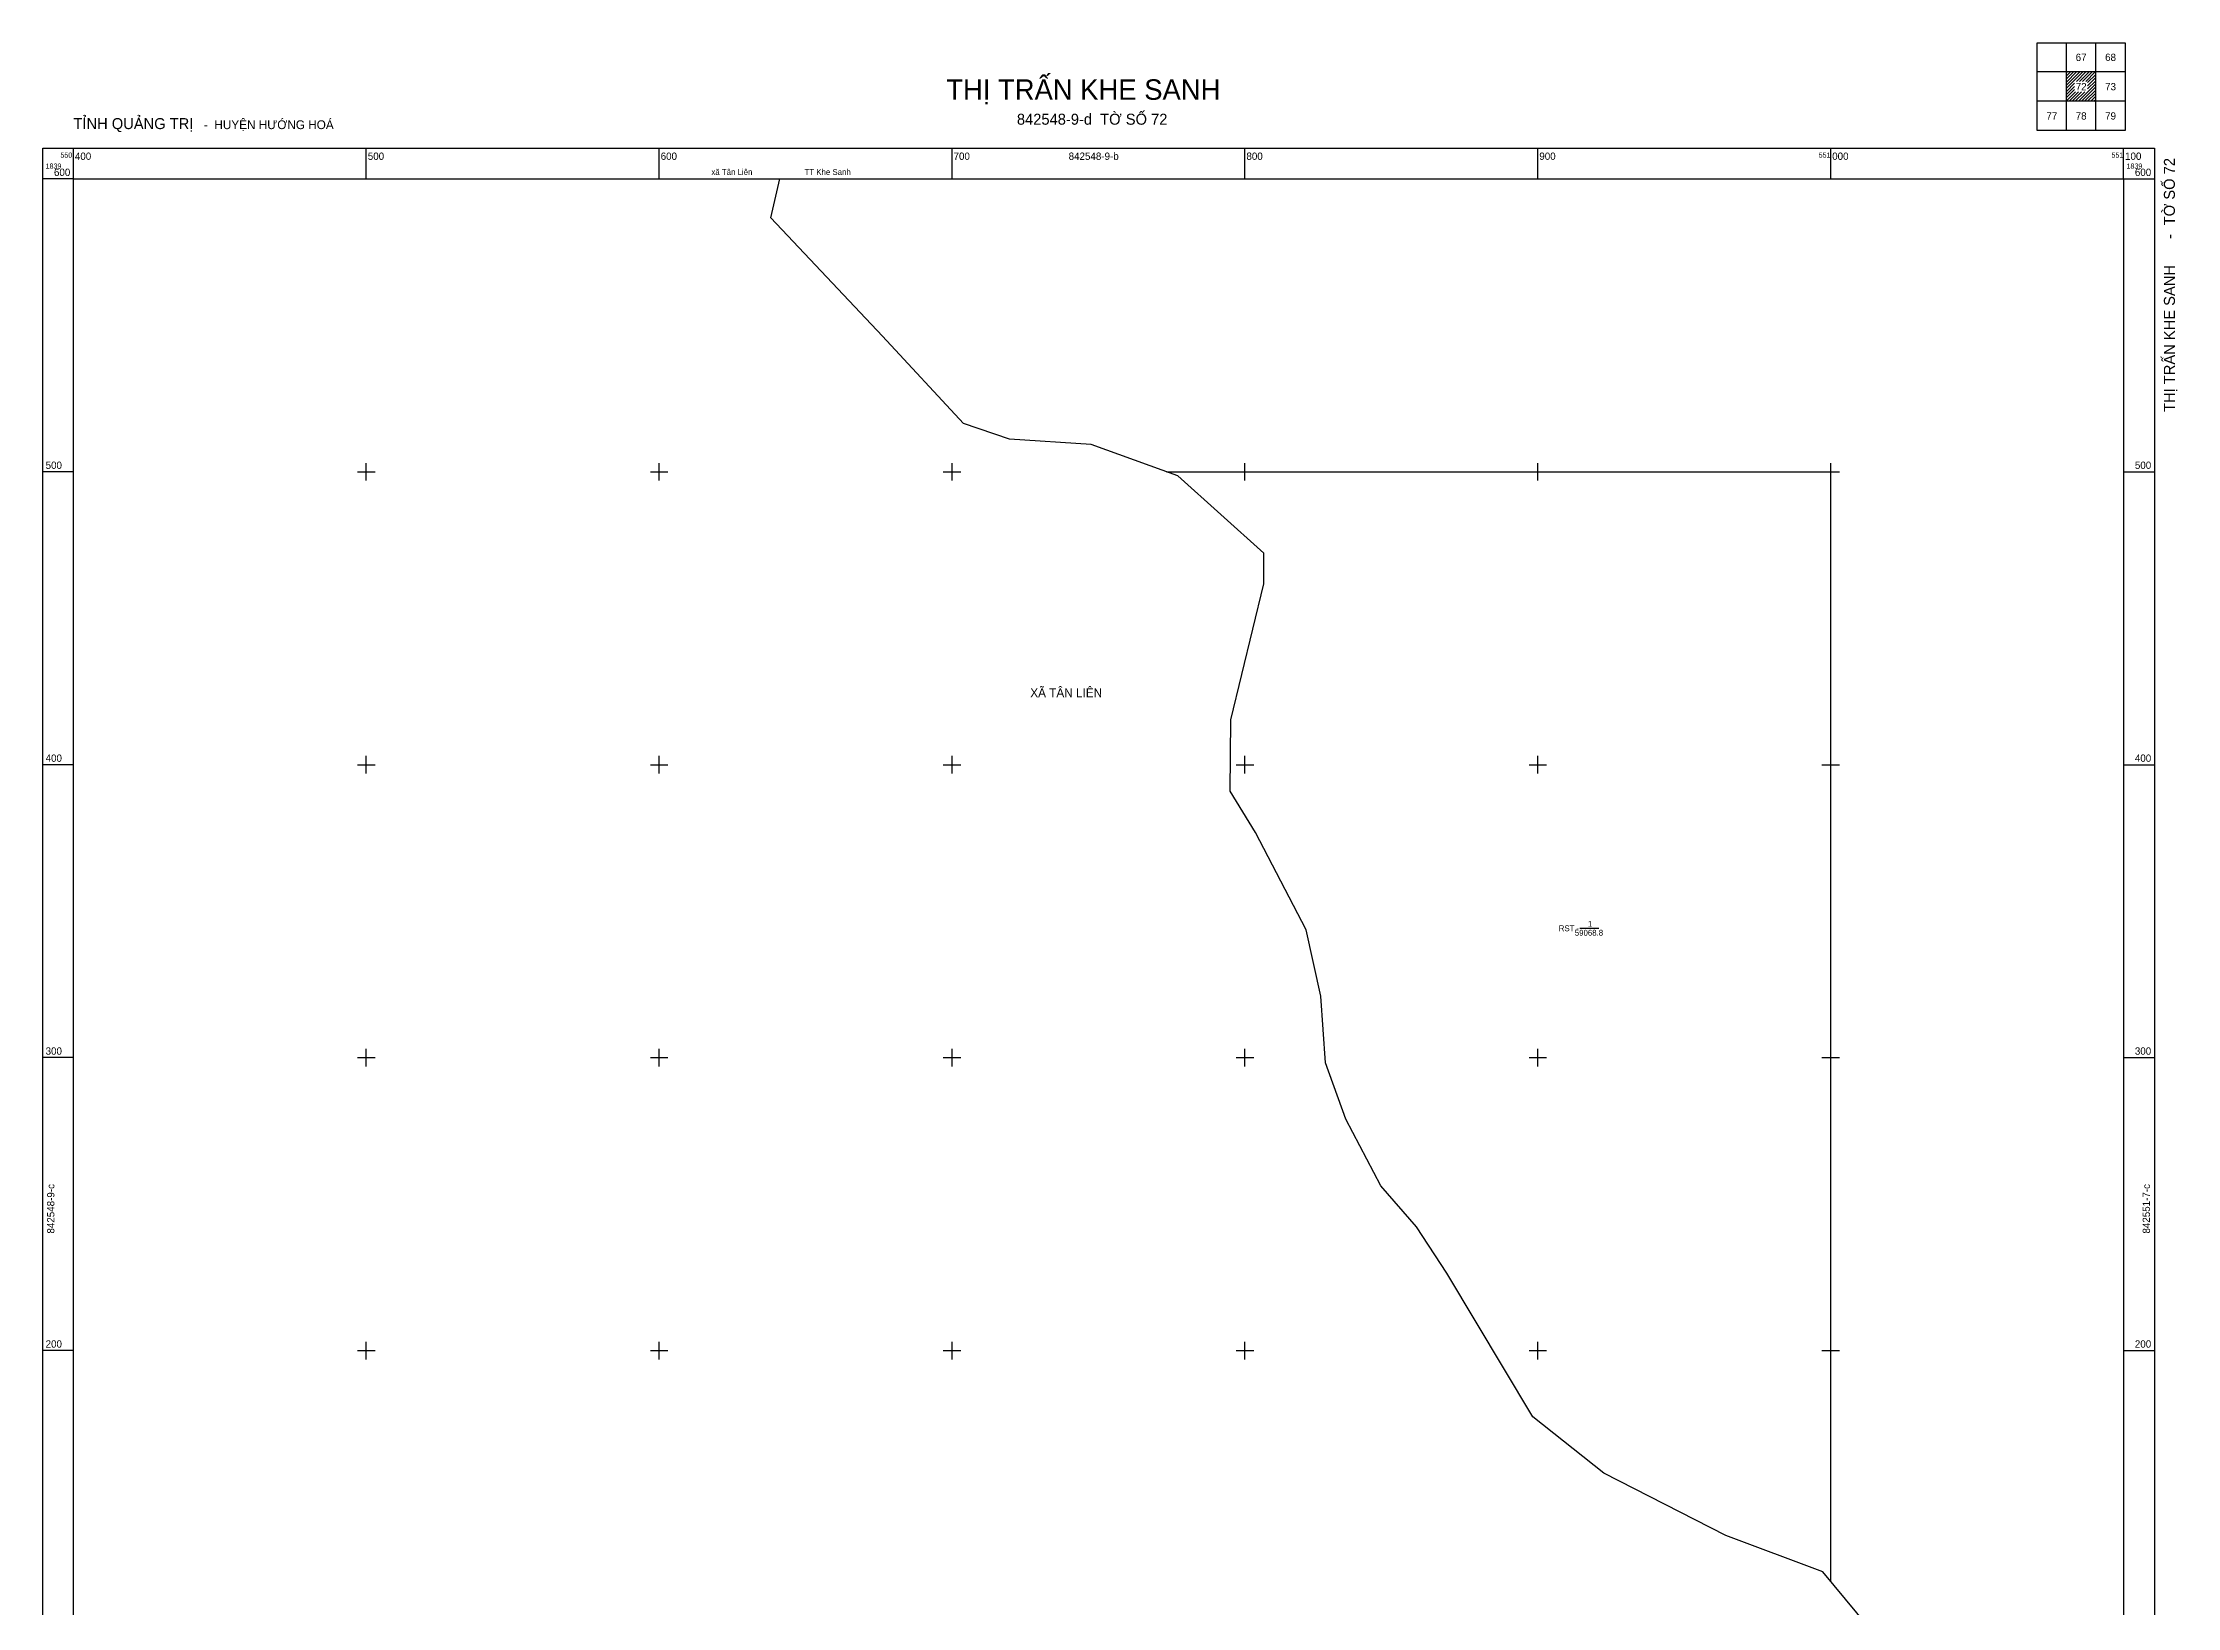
# Model space of a CAD drawing. Extents: x 550390 to 551118, y 1838759 to 1839646.
# Drawn here: x 550390 to 551118, y 1839112 to 1839646 of the extents above; entities that cross this region are included whole.
import ezdxf

# ---------------------------------------------------------------- set-up
doc = ezdxf.new("R2010")
doc.units = 0
for name, color, linetype in [('Level 13', 7, 'Continuous'), ('Level 15', 7, 'Continuous'), ('Level 24', 7, 'Continuous'), ('Level 28', 7, 'Continuous'), ('Level 46', 7, 'Continuous'), ('Level 48', 7, 'Continuous'), ('Level 63', 7, 'Continuous')]:
    doc.layers.add(name, color=color, linetype=linetype)

msp = doc.modelspace()

# ---------------------------------------------------------------- linework, layer by layer
at = {"layer": 'Level 13'}
msp.add_lwpolyline([(550914.31, 1839344.15), (550920.88, 1839344.15)], dxfattribs=at)
at = {"layer": 'Level 24'}
for p in [(550773.21, 1839500), (551000, 1839121.16)]:
    msp.add_line(p, (551000, 1839500), dxfattribs=at)
at = {"layer": 'Level 46'}
for points in [[(550638.16, 1839586.71), (550641.24, 1839600)], [(551039.84, 1839073.18), (550997.25, 1839124.47), (550964.21, 1839136.89), (550922.52, 1839158.09), (550898.24, 1839177.43), (550868.92, 1839226.46), (550858.56, 1839242.23), (550846.44, 1839256.26), (550834.39, 1839279.01), (550827.53, 1839298.25), (550825.93, 1839320.94), (550820.85, 1839343.65), (550803.63, 1839376.9), (550795, 1839390.92), (550795.15, 1839415.34), (550806.44, 1839461.79), (550806.5, 1839472.26), (550777.04, 1839498.62), (550747.48, 1839509.27), (550719.6, 1839511.19), (550703.95, 1839516.52), (550676.25, 1839546.35), (550638.16, 1839586.71)]]:
    msp.add_lwpolyline(points, dxfattribs=at)
at = {"layer": 'Level 63'}
for p, q in [((551080.5, 1839636.24), (551080.76, 1839636.5)), ((551080.5, 1839635.18), (551081.82, 1839636.5)), ((551080.5, 1839634.12), (551082.88, 1839636.5)), ((551080.5, 1839633.06), (551083.94, 1839636.5)), ((551080.5, 1839631.99), (551085.01, 1839636.5)), ((551080.5, 1839630.93), (551086.07, 1839636.5)), ((551080.5, 1839629.87), (551083.28, 1839632.65)), ((551080.5, 1839628.81), (551083.28, 1839631.59)), ((551080.5, 1839627.75), (551083.28, 1839630.53)), ((551083.88, 1839633.25), (551087.13, 1839636.5)), ((551084.55, 1839626.5), (551090.5, 1839632.45)), ((551084.94, 1839633.25), (551088.19, 1839636.5)), ((551085.61, 1839626.5), (551090.5, 1839631.39)), ((551086, 1839633.25), (551089.25, 1839636.5)), ((551086.67, 1839626.5), (551090.5, 1839630.33)), ((551087.06, 1839633.25), (551090.31, 1839636.5)), ((551087.73, 1839632.86), (551090.5, 1839635.63)), ((551087.73, 1839631.8), (551090.5, 1839634.57)), ((551087.73, 1839630.74), (551090.5, 1839633.51)), ((551080.5, 1839626.69), (551083.56, 1839629.75)), ((551081.37, 1839626.5), (551084.62, 1839629.75)), ((551082.43, 1839626.5), (551085.68, 1839629.75)), ((551083.49, 1839626.5), (551086.74, 1839629.75)), ((551087.73, 1839626.5), (551090.5, 1839629.27)), ((551088.79, 1839626.5), (551090.5, 1839628.21)), ((551089.85, 1839626.5), (551090.5, 1839627.15))]:
    msp.add_line(p, q, dxfattribs=at)
for points in [[(551100.5, 1839616.5), (551070.5, 1839616.5), (551070.5, 1839646.5), (551100.5, 1839646.5)], [(550389.5, 1839610.5), (551110.5, 1839610.5), (551110.5, 1838889.5), (550389.5, 1838889.5)], [(550400, 1839600), (551100, 1839600), (551100, 1838900), (550400, 1838900)]]:
    msp.add_lwpolyline(points, close=True, dxfattribs=at)
for points in [[(551080.5, 1839616.5), (551080.5, 1839646.5)], [(551090.5, 1839616.5), (551090.5, 1839646.5)], [(551100.5, 1839636.5), (551070.5, 1839636.5)], [(551100.5, 1839626.5), (551070.5, 1839626.5)], [(550400, 1839600), (550400, 1839610.5)], [(550500, 1839600), (550500, 1839610.5)], [(550600, 1839600), (550600, 1839610.5)], [(550700, 1839600), (550700, 1839610.5)], [(550800, 1839600), (550800, 1839610.5)], [(550900, 1839600), (550900, 1839610.5)], [(551000, 1839600), (551000, 1839610.5)], [(551100, 1839600), (551100, 1839610.5)], [(550400, 1839600), (550389.5, 1839600)], [(551100, 1839600), (551110.5, 1839600)], [(550400, 1839500), (550389.5, 1839500)], [(550497, 1839500), (550503, 1839500)], [(550500, 1839497), (550500, 1839503)], [(550597, 1839500), (550603, 1839500)], [(550600, 1839497), (550600, 1839503)], [(550697, 1839500), (550703, 1839500)], [(550700, 1839497), (550700, 1839503)], [(550797, 1839500), (550803, 1839500)], [(550800, 1839497), (550800, 1839503)], [(550897, 1839500), (550903, 1839500)], [(550900, 1839497), (550900, 1839503)], [(550997, 1839500), (551003, 1839500)], [(551000, 1839497), (551000, 1839503)], [(551100, 1839500), (551110.5, 1839500)], [(550400, 1839400), (550389.5, 1839400)], [(550497, 1839400), (550503, 1839400)], [(550500, 1839397), (550500, 1839403)], [(550597, 1839400), (550603, 1839400)], [(550600, 1839397), (550600, 1839403)], [(550697, 1839400), (550703, 1839400)], [(550700, 1839397), (550700, 1839403)], [(550797, 1839400), (550803, 1839400)], [(550800, 1839397), (550800, 1839403)], [(550897, 1839400), (550903, 1839400)], [(550900, 1839397), (550900, 1839403)], [(550997, 1839400), (551003, 1839400)], [(551000, 1839397), (551000, 1839403)], [(551100, 1839400), (551110.5, 1839400)], [(550500, 1839297), (550500, 1839303)], [(550600, 1839297), (550600, 1839303)], [(550700, 1839297), (550700, 1839303)], [(550800, 1839297), (550800, 1839303)], [(550900, 1839297), (550900, 1839303)], [(551000, 1839297), (551000, 1839303)], [(550400, 1839300), (550389.5, 1839300)], [(550497, 1839300), (550503, 1839300)], [(550597, 1839300), (550603, 1839300)], [(550697, 1839300), (550703, 1839300)], [(550797, 1839300), (550803, 1839300)], [(550897, 1839300), (550903, 1839300)], [(550997, 1839300), (551003, 1839300)], [(551100, 1839300), (551110.5, 1839300)], [(550500, 1839197), (550500, 1839203)], [(550600, 1839197), (550600, 1839203)], [(550700, 1839197), (550700, 1839203)], [(550800, 1839197), (550800, 1839203)], [(550900, 1839197), (550900, 1839203)], [(551000, 1839197), (551000, 1839203)], [(550400, 1839200), (550389.5, 1839200)], [(550497, 1839200), (550503, 1839200)], [(550597, 1839200), (550603, 1839200)], [(550697, 1839200), (550703, 1839200)], [(550797, 1839200), (550803, 1839200)], [(550897, 1839200), (550903, 1839200)], [(550997, 1839200), (551003, 1839200)], [(551100, 1839200), (551110.5, 1839200)]]:
    msp.add_lwpolyline(points, dxfattribs=at)

# ---------------------------------------------------------------- texts
at = {"layer": 'Level 13'}
for s, p in [('1', (550917.08, 1839344.66)), ('RST ', (550907.14, 1839343.15)), ('59068.8', (550912.62, 1839341.64))]:
    msp.add_text(s, height=2, dxfattribs=at).set_placement(p)
at = {"layer": 'Level 15'}
for s, p in [('UBND thị trấn quản lý', (550912.71, 1839343.91)), ('Khối 1', (550913.19, 1839343.79)), ('Khối 1', (550913.19, 1839343.67)), ('RST', (550913.26, 1839344.03)), ('1', (550913.36, 1839344.15))]:
    msp.add_text(s, height=0.1, dxfattribs=at).set_placement(p)
at = {"layer": 'Level 28'}
msp.add_text('xã Tân Liên                        TT Khe Sanh', height=2, rotation=359.99046, dxfattribs=at).set_placement((550617.83, 1839601.36))
at = {"layer": 'Level 48'}
msp.add_text('XÃ TÂN LIÊN', height=3, dxfattribs=at).set_placement((550726.7, 1839423.06))
at = {"layer": 'Level 63'}
for s, height, p in [('67', 2.5, (551083.64, 1839640.25)), ('68', 2.5, (551093.69, 1839640.25)), ('THỊ TRẤN KHE SANH', 7, (550698, 1839627)), ('72', 2.5, (551083.66, 1839630.25)), ('73', 2.5, (551093.69, 1839630.25)), ('TỜ SỐ 72', 3.75, (550750.55, 1839618.5)), ('TỈNH QUẢNG TRỊ', 3.75, (550400, 1839617)), ('  -  HUYỆN HƯỚNG HOÁ', 3, (550442.32, 1839617)), ('842548-9-d', 3.75, (550722.13, 1839618.5)), ('77', 2.5, (551073.64, 1839620.25)), ('78', 2.5, (551083.64, 1839620.25)), ('79', 2.5, (551093.69, 1839620.25)), ('550', 1.75, (550395.55, 1839607.25)), ('400', 2.5, (550400.5, 1839606.5)), ('500', 2.5, (550500.5, 1839606.5)), ('600', 2.5, (550600.5, 1839606.5)), ('700', 2.5, (550700.5, 1839606.5)), ('842548-9-b', 2.5, (550739.8, 1839606.5)), ('800', 2.5, (550800.5, 1839606.5)), ('900', 2.5, (550900.5, 1839606.5)), ('551', 1.75, (550995.88, 1839607.25)), ('000', 2.5, (551000.5, 1839606.5)), ('551', 1.75, (551095.88, 1839607.25)), ('100', 2.5, (551100.5, 1839606.5)), ('1839', 1.75, (550390.5, 1839603.5)), ('600', 2.5, (550393.35, 1839601)), ('1839', 1.75, (551101, 1839603.5)), ('600', 2.5, (551103.85, 1839601)), ('500', 2.5, (550390.5, 1839501)), ('500', 2.5, (551103.85, 1839501)), ('400', 2.5, (550390.5, 1839401)), ('400', 2.5, (551103.85, 1839401)), ('300', 2.5, (550390.5, 1839301)), ('300', 2.5, (551103.85, 1839301)), ('200', 2.5, (550390.5, 1839201)), ('200', 2.5, (551103.85, 1839201))]:
    msp.add_text(s, height=height, dxfattribs=at).set_placement(p)
for s, height, p in [('TỜ SỐ 72', 3.75, (551117.51, 1839584.15)), (' - ', 3.75, (551117.51, 1839578.15)), ('THỊ TRẤN KHE SANH', 3.75, (551117.51, 1839520.45)), ('842548-9-c', 2.5, (550393.5, 1839239.94)), ('842551-7-c', 2.5, (551109, 1839239.94))]:
    msp.add_text(s, height=height, rotation=90, dxfattribs=at).set_placement(p)

doc.saveas('drawing.dxf')
